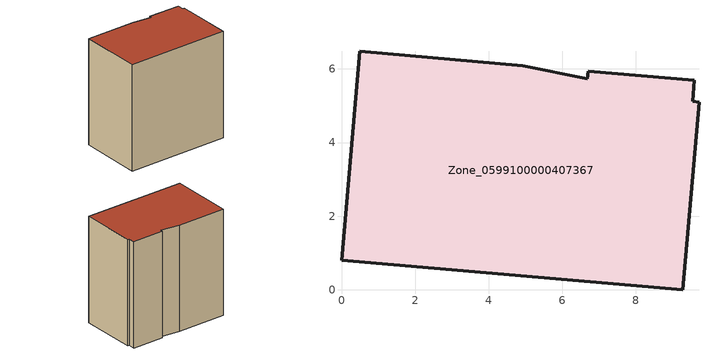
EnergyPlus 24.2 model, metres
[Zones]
Zone_0599100000407367
 floor ground (C_G): 9.71,5.09 9.28,0 0,0.81 0.49,6.48 4.93,6.09 6.68,5.73 6.7,5.94 9.58,5.69 9.54,5.13 z0
 wall outside (C_F): 0,0.81 9.28,0 9.71,5.09 9.54,5.13 9.58,5.69 6.7,5.94 6.68,5.73 4.93,6.09 0.49,6.48 0,0.81 z0:9.69
 roof outside (C_R): 9.28,0 9.71,5.09 9.54,5.13 9.58,5.69 6.7,5.94 6.68,5.73 4.93,6.09 0.49,6.48 0,0.81 z9.69
[BUILDING]
Pand.0599100000407367: North Axis=0; Terrain=City; Loads Convergence Tolerance Value=0.04; Temperature Convergence Tolerance Value=0.4; Solar Distribution=FullExterior; Maximum Number of Warmup Days=25; Minimum Number of Warmup Days=1
[Site:Location]
Rotterdam.The.Hague.AP_ZH_NLD Design_Conditions: Latitude=51.96; Longitude=4.45; Time Zone=1; Elevation=-4.5
[SITE:GROUNDTEMPERATURE:BUILDINGSURFACE]
18, 18, 18, 18, 18, 18, 18, 18, 18, 18, 18, 18
[MATERIAL] Thermal Absorptance=0.9; Solar Absorptance=0.7; Visible Absorptance=0.7
Name | Roughness | Thickness | Conductivity | Density | Specific Heat
G.TC.1992-2005 | MediumSmooth | 0.15 | 0.06 | 540 | 1210
F.TC.1992-2005 | Rough | 0.3 | 0.12 | 1920 | 840
R.TC.1992-2005 | MediumRough | 0.2 | 0.08 | 1500 | 1000
[CONSTRUCTION]
C_G: G.TC.1992-2005
C_F: F.TC.1992-2005
C_R: R.TC.1992-2005
[ZONE]
Zone_0599100000407367: Type=1; Multiplier=1; Ceiling Height=Autocalculate; Volume=Autocalculate; Floor Area=autocalculate; Part of Total Floor Area=Yes
[ZONEINFILTRATION:DESIGNFLOWRATE]
Infil_Zone_0599100000407367: Zone or ZoneList or Space or SpaceList=Zone_0599100000407367; Schedule=AlwaysOn; Design Flow Rate Calculation Method=Flow/Area; Flow Rate per Floor Area=0.0015; Constant Term Coefficient=1; Temperature Term Coefficient=0; Velocity Term Coefficient=0; Velocity Squared Term Coefficient=0
[HVACTEMPLATE:ZONE:IDEALLOADSAIRSYSTEM]
Zone_0599100000407367: Maximum Heating Supply Air Temperature=50; Minimum Cooling Supply Air Temperature=13; Maximum Heating Supply Air Humidity Ratio=0.0156; Minimum Cooling Supply Air Humidity Ratio=0.0077; Heating Limit=NoLimit; Cooling Limit=NoLimit; Dehumidification Control Type=ConstantSensibleHeatRatio; Cooling Sensible Heat Ratio=0.7; Dehumidification Setpoint=60; Humidification Control Type=None; Humidification Setpoint=30; Outdoor Air Method=None; Outdoor Air Flow Rate per Person=0.00944; Outdoor Air Flow Rate per Zone Floor Area=0; Outdoor Air Flow Rate per Zone=0; Demand Controlled Ventilation Type=None; Outdoor Air Economizer Type=NoEconomizer; Heat Recovery Type=None; Sensible Heat Recovery Effectiveness=0.7; Latent Heat Recovery Effectiveness=0.65
[ZONECONTROL:THERMOSTAT]
ThermostatControl_Zone_0599100000407367: Zone or ZoneList=Zone_0599100000407367; Control Type Schedule=DualSetpointControlType; Control 1=Thermostat_Zone_0599100000407367; Temperature Difference Between Cutout And Setpoint=0
[THERMOSTATSETPOINT:DUALSETPOINT]
Thermostat_Zone_0599100000407367: Heating Setpoint Temperature Schedule=HeatingSetpoint_Zone_0599100000407367; Cooling Setpoint Temperature Schedule=CoolingSetpoint_Zone_0599100000407367
[SCHEDULE:COMPACT]
HeatingSetpoint_Zone_0599100000407367: Through: 12/31, For: AllDays, Until: 24:00, 21
CoolingSetpoint_Zone_0599100000407367: Through: 12/31, For: AllDays, Until: 24:00, 24
DualSetpointControlType: Through: 12/31, For: AllDays, Until: 24:00, 4
AlwaysOn: Through: 12/31, For: AllDays, Until: 24:00, 1
